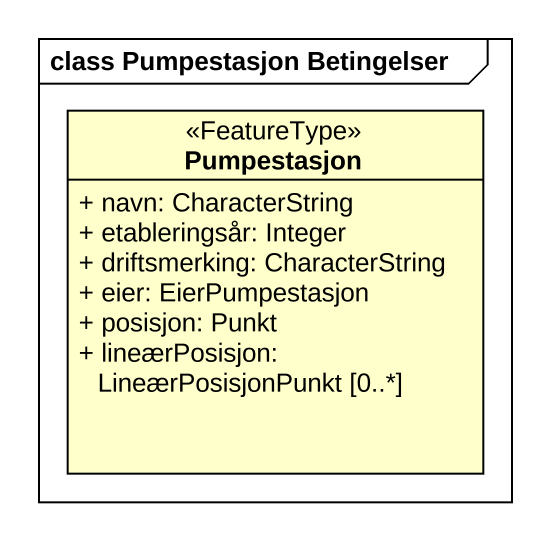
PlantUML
@startuml
mainframe class Pumpestasjon Betingelser
hide circle
hide empty members
skinparam classAttributeIconSize 0
class Pumpestasjon <<FeatureType>> {
  + navn: CharacterString
  + etableringsår: Integer
  + driftsmerking: CharacterString
  + eier: EierPumpestasjon
  + posisjon: Punkt
  + lineærPosisjon: LineærPosisjonPunkt [0..*]
}
@enduml
